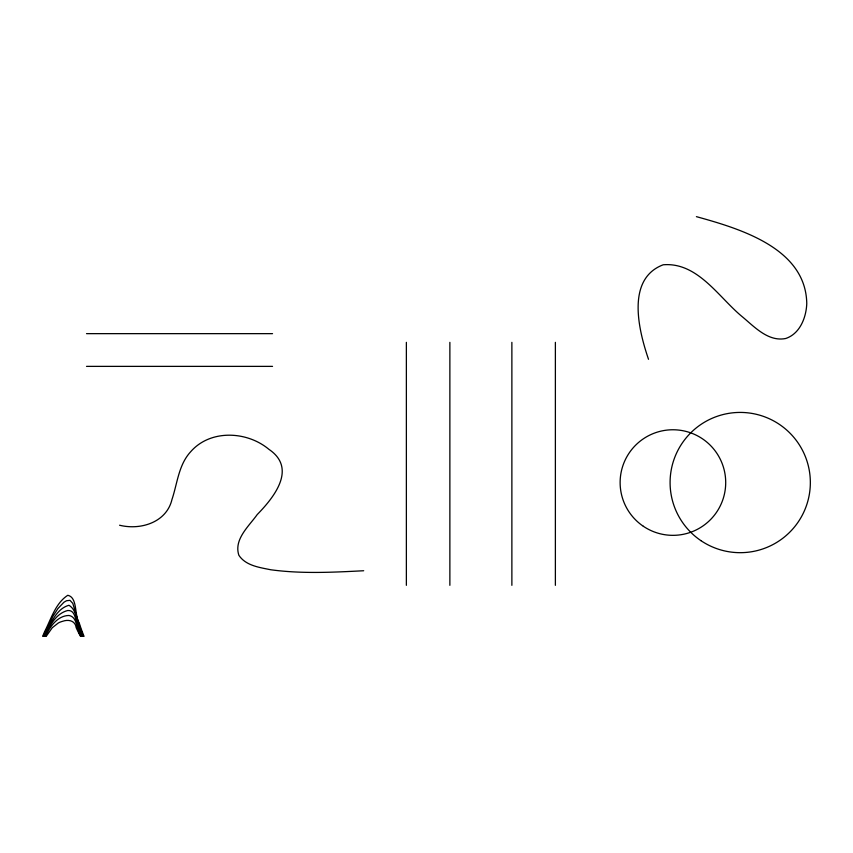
<?xml version="1.0" encoding="UTF-8"?>
<svg xmlns="http://www.w3.org/2000/svg" width="853" height="853" viewBox="0 0 853 853"><rect width="100%" height="100%" fill="white"/><g stroke="black" fill="none" stroke-linecap="round" stroke-linejoin="round"><path stroke-width="1.28" d="M363.687 570.742C332.745 572.352 301.514 573.941 270.7 569.751C259.451 567.437 245.707 565.688 238.861 555.26C233.637 539.405 248.841 526.301 257.222 514.562C273.984 497.384 297.302 468.478 268.908 449.328C247.039 431.021 210.371 429.155 190.688 451.717C178.576 464.81 177.403 483.31 171.975 499.474C166.559 522.494 140.457 530.427 119.58 525.224M86.516 333.651L272.533 333.651M86.516 366.374L272.533 366.374M696.411 216.651C739.914 228.679 805.968 248.17 806.767 303.647C806.202 317.529 799.986 333.726 785.741 338.492C768.521 342 754.777 327.211 742.792 317.167C718.898 297.782 697.946 261.946 663.207 264.782C625.622 278.974 638.812 330.9 648.515 359.305M555.378 342.352L555.378 585.329M511.875 342.352L511.875 585.329M449.872 342.352L449.872 585.329M406.369 342.352L406.369 585.329M44.623 631.636L42.65 636.349L43.364 636.349L52.79 616.527L57.887 608.605L63.922 602.25L66.566 600.725L69.989 600.352L72.814 603.412L79.926 627.381L83.338 636.349L84.052 636.349A160.812 160.812 0 0 1 79.233 622.957C74.286 615.642 77.804 597.441 67.792 595.287C55.413 603.263 51.073 619.118 44.623 631.636M45.721 632.649L44.068 636.349L44.782 636.349C49.549 626.038 55.797 613.488 67.782 610.492C76.045 609.97 75.16 621.73 78.22 626.838A169.726 169.726 0 0 0 81.92 636.349L82.634 636.349C76.13 627.36 78.721 611.1 68.954 605.278C56.746 608.626 51.319 622.509 45.721 632.649M47.011 633.235L45.486 636.349L46.201 636.349L52.268 627.723L58.313 622.989A19.406 19.406 0 0 1 62.621 621.304C68.464 619.182 75.32 620.589 76.194 627.723A133.068 133.068 0 0 0 79.126 633.768L80.502 636.349L81.216 636.349C76.162 630.538 77.9 616.932 68.954 615.471C58.612 615.61 51.319 624.791 47.011 633.235M700.921 540.642A70.138 70.138 0 0 0 810.169 487.532A70.138 70.138 0 0 0 709.557 419.473A70.138 70.138 0 0 0 700.921 540.642M643.343 526.28A52.79 52.79 0 0 0 725.572 486.306A52.79 52.79 0 0 0 649.837 435.073A52.79 52.79 0 0 0 643.343 526.28"/></g></svg>
